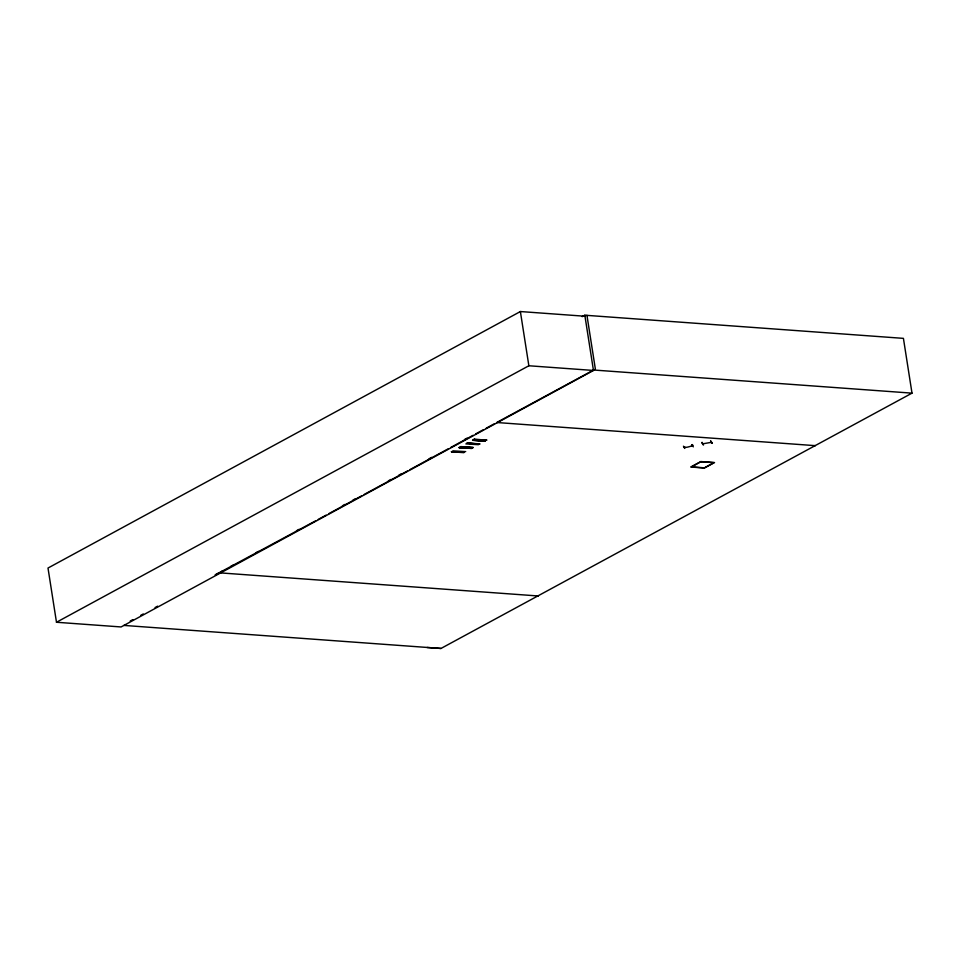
<?xml version="1.0" encoding="UTF-8"?>
<svg xmlns="http://www.w3.org/2000/svg" width="960" height="960" viewBox="0 0 960 960"><rect width="100%" height="100%" fill="white"/><g stroke="black" fill="none" stroke-linecap="round" stroke-linejoin="round"><path stroke-width="1.44" d="M683.448 446.184L684.744 448.428M701.736 442.8L703.488 445.02L702.096 442.296M463.752 452.652L451.392 451.752L464.352 452.34L451.488 451.584M465.708 451.62L452.868 450.84M459.06 447.468L471.9 448.236L459.204 447.516M473.244 447.54L460.296 446.928L472.668 447.816M465.84 443.904L478.464 444.684M467.196 443.172L479.472 444.144M485.112 441.084L472.548 440.28L484.992 441M485.196 441.012L472.752 440.184M474.432 439.284L473.868 439.56L486.504 440.316M458.964 447.672L471.648 448.38M459.18 447.552L471.552 448.452M460.728 446.58L473.112 447.456M684.18 447.336C685.944 448.116 695.436 444.936 691.584 445.452M691.632 445.212C691.728 447.348 692.772 443.772 692.436 445.776M691.728 446.028L691.728 445.212M711.252 442.344L702.84 443.82L703.572 443.664M584.976 316.236L520.38 311.544L48 568.044L56.484 622.26L121.092 626.952L593.46 370.452L584.82 315.216L903.42 338.364L912 393.144L440.976 648.456L427.044 647.484M582.204 316.644L584.82 315.216M56.484 622.26L528.864 365.76L593.46 370.452M130.212 621.048L132.828 619.632M140.664 615.372L143.28 613.956M155.04 607.572L157.656 606.156M220.392 572.088L223.008 570.66M230.88 566.388L233.508 564.96M255.816 552.852L258.444 551.424M296.496 530.76L299.112 529.332M342.42 505.824L345.036 504.396M352.92 500.124L355.536 498.696M388.344 480.888L390.972 479.46M398.844 475.188L401.46 473.76M429.024 458.796L431.64 457.368M464.448 439.56L467.076 438.132M315.612 520.836L215.148 574.932L219.072 572.796L538.428 595.992M318.24 519.42L326.112 515.136M328.728 513.72L361.536 495.9M364.164 494.472L407.46 470.964M410.088 469.536L448.14 448.872M450.768 447.456L473.076 435.336M475.692 433.908L483.564 429.636M486.192 428.208L494.064 423.936M710.316 442.416L711.228 442.248M684.264 447.324L685.14 447.252M692.412 444.576L693.288 446.856M712.344 443.304L710.616 441.156M814.548 445.608L815.292 445.656L496.692 422.508L595.368 369.096L586.944 315.336M593.4 369.996L912 393.144M467.304 443.004L479.7 443.892M466.968 443.184L479.796 443.976M123.864 625.416L440.976 648.456M711.936 443.316L710.652 441.024L712.356 443.352M520.38 311.544L528.864 365.76M486.66 439.992L473.964 439.392L486.66 439.992M700.836 461.556L690.768 467.016L704.46 468.012L714.528 462.552L700.836 461.556M700.932 461.736L691.428 466.896L704.364 467.832L713.868 462.672L700.932 461.736"/></g></svg>
